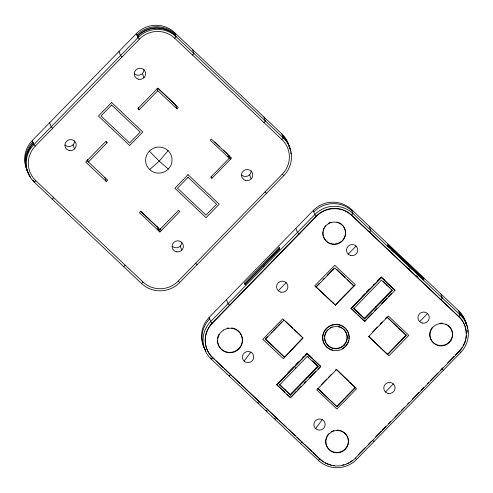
<?xml version="1.0" encoding="UTF-8"?>
<svg xmlns="http://www.w3.org/2000/svg" width="493" height="493" viewBox="0 0 493 493"><rect width="100%" height="100%" fill="white"/><g stroke="black" fill="none" stroke-linecap="round" stroke-linejoin="round"><path stroke-width="0.74" d="M244.109 361.116L250.826 352.138L252.015 352.994A5.688 5.577 -20.7 0 1 250.08 362.256A5.688 5.577 -20.7 0 1 242.402 356.722A5.688 5.577 -20.7 0 1 250.826 352.138M315.563 428.614L322.28 419.635L323.47 420.492A5.688 5.577 -20.7 0 1 321.535 429.754A5.688 5.577 -20.7 0 1 313.862 424.22A5.688 5.577 -20.7 0 1 322.28 419.635M168.058 150.624L159.233 161.131L149.619 169.574M284.023 320.105L265.413 339.233L284.578 357.339L303.016 338.044L282.723 318.872L262.837 339.301L283.309 358.639L302.881 337.699M372.708 331.838L377.459 326.884M380.103 324.135L382.211 321.935M385.378 318.632L386.962 316.987M368.616 336.583L388.361 316.031L408.826 335.363L388.946 355.786L368.487 336.238L387.646 354.559L406.257 335.431L398.461 327.845M28.465 172.796A27.072 26.56 -20.7 0 1 32.279 140.554L136.37 33.61A27.072 26.56 -20.7 0 1 174.565 32.581L281.749 133.831A27.072 26.56 -20.7 0 1 289.416 147.592M281.749 133.831L283.296 137.917A27.072 26.56 -20.7 0 1 283.851 175.557L179.76 282.501A27.072 26.56 -20.7 0 1 141.565 283.53L34.387 182.281L35.853 180.771A24.958 24.484 -20.7 0 1 35.336 146.07L139.433 39.126A24.958 24.484 -20.7 0 1 174.645 38.177L176.112 36.667L174.565 32.581M52.246 199.154L53.719 197.644M106.58 141.442L107.098 142.804L88.413 162L87.384 159.276M157.809 90.7L176.975 108.805L178.238 107.505L157.772 88.173L137.892 108.596L139.192 109.828L157.809 90.7L157.039 88.66M192.504 55.056L193.977 53.546L192.43 49.454M107.098 142.804L105.724 141.509L85.714 162.068L106.315 181.535L107.653 180.167L86.953 160.613M227.828 156.299L228.888 155.215L230.428 159.301M123.706 266.658L125.173 265.148M229.263 158.204L210.782 177.19L211.947 178.287L231.562 158.142L211.368 139.063L210.234 140.228L229.263 158.204L227.723 154.112L223.243 149.884M263.958 122.554L265.431 121.044L263.884 116.958M159.911 232.03L179.791 211.602L178.484 210.369L159.868 229.498L140.702 211.392L139.433 212.693L159.911 232.03L158.364 227.945L140.628 211.189M141.565 283.53L143.038 282.021A24.958 24.484 -20.7 0 0 178.25 281.072L282.341 174.128A24.958 24.484 -20.7 0 0 281.823 139.427L283.296 137.917L176.112 36.667A27.072 26.56 -20.7 0 0 137.917 37.696L33.826 144.64A27.072 26.56 -20.7 0 0 34.387 182.281L33.931 181.085A27.072 26.56 -20.7 0 1 32.951 180.105M205.328 349.685A27.072 26.56 -20.7 0 1 209.149 317.443L313.24 210.499A27.072 26.56 -20.7 0 1 351.435 209.47L458.613 310.719A27.072 26.56 -20.7 0 1 466.409 325.164M279.081 247.578L279.636 249.039L244.935 284.689L244.386 283.228L279.081 247.578L279.839 248.293L245.144 283.943L245.508 284.917M263.133 266.202L264.735 264.556M212.847 358.004A24.958 24.484 -20.7 0 1 212.335 323.303L316.426 216.359A24.958 24.484 -20.7 0 1 351.638 215.41L458.823 316.66A24.958 24.484 -20.7 0 1 459.334 351.361L355.243 458.305A24.958 24.484 -20.7 0 1 320.031 459.254L212.717 357.659A24.958 24.484 -20.7 0 1 212.206 322.958L316.296 216.014A24.958 24.484 -20.7 0 1 351.509 215.065L352.976 213.555L351.435 209.47M278.292 290.765L286.193 282.649M229.116 376.042L230.582 374.532L230.712 374.877M267.409 336.701L265.277 338.888L284.449 356.994M271.132 332.874L272.191 331.783M273.258 330.692L276.98 326.865M278.046 325.774L281.768 321.947M347.312 279.531L354.042 286.106L334.802 267.933L316.124 287.129L314.75 285.829L334.765 265.271L355.373 284.738L335.425 305.229L316.124 287.129L315.995 286.784L319.199 283.493M322.933 279.654L324 278.557M327.204 275.267L333.607 268.685M348.2 254.172L356.106 246.05M335.425 305.229L335.295 304.884L353.912 285.761M287.832 372.8L293.68 366.792M295.806 364.61L298.462 361.88M302.714 357.511L303.774 356.421M305.37 354.781L306.966 353.142L307.225 353.832L320.789 366.644L290.494 397.771L276.93 384.959L276.801 384.614L307.096 353.487L320.66 366.299L317.997 369.029M362.041 296.552L364.703 293.822M366.293 292.183L369.485 288.91M373.207 285.09L374.267 283.993M377.459 280.72L380.645 277.442M351.01 308.365L381.305 277.239L394.868 290.05L394.998 290.395L364.703 321.522L351.01 308.365L356.439 313.493M276.93 384.959L307.225 353.832M351.139 308.71L381.44 277.584L381.175 276.893L384.978 280.48M279.562 384.885L307.262 356.427L318.158 366.712L290.457 395.176L279.562 384.885L279.303 384.195L290.192 394.486L290.457 395.176M290.192 394.486L317.893 366.028L312.451 360.882L312.71 361.572M364.666 318.971L353.734 308.643L381.477 280.135L392.41 290.463L364.666 318.971L364.407 318.281L392.151 289.779M290.494 397.771L290.365 397.426L296.207 391.417M297.273 390.327L300.995 386.506M304.181 383.227L305.777 381.588M309.499 377.767L315.871 371.211M364.703 321.522L364.573 321.177L366.7 318.996M367.766 317.899L372.018 313.536M374.674 310.8L376.8 308.618M381.582 303.706L386.9 298.24M388.49 296.607L391.682 293.329M422.692 279.155L423.432 278.403L387.701 244.651L388.256 246.112L423.98 279.864L423.432 278.403M321.43 384.583L326.748 379.117M328.344 377.478L331.536 374.199M335.258 370.379L336.318 369.282L348.545 381.003M300.57 443.546L302.036 442.036L302.166 442.375M355.219 387.399L355.348 387.745L336.867 406.731L336.737 406.386L355.219 387.399L349.66 382.069M387.516 354.214L406.127 335.092M419.654 321.67L427.56 313.548M210.745 357.844L211.25 359.169L318.435 460.419L319.902 458.909A24.958 24.484 -20.7 0 0 323.272 461.571M385.477 392.015L393.377 383.899M358.793 454.176L365.627 447.157M368.259 444.458L371.414 441.217M375.666 436.847L381.003 431.363M382.069 430.266L385.809 426.427M388.478 423.684L390.61 421.49M394.881 417.103L399.687 412.166M401.29 410.521L404.488 407.23M407.693 403.94L409.295 402.294M412.499 399.003L418.902 392.422M421.04 390.228L423.709 387.486M427.443 383.646L428.509 382.55M430.648 380.356L437.587 373.226M440.255 370.483L442.911 367.76M447.638 362.897L453.948 356.414M455.526 354.794L459.205 351.016L460.721 352.446L356.63 459.39A27.072 26.56 -20.7 0 1 318.435 460.419M168.335 169.068L159.233 161.131L149.348 151.129A13.268 13.015 -20.7 0 1 171.57 156.38A13.268 13.015 -20.7 0 1 155.603 172.79A13.268 13.015 -20.7 0 1 149.348 151.129M315.995 286.784L335.295 304.884M174.645 38.177L281.823 139.427M387.523 245.933L388.644 246.987M391.436 249.624L394.221 252.262M399.805 257.537L403.157 260.698M408.179 265.444L412.086 269.141M416.554 273.356L421.022 277.577M408.555 268.186L409.671 269.246M416.369 275.569L418.046 277.152M138.428 36.476L136.912 35.046A27.072 26.56 -20.7 0 1 175.107 34.017L174.343 34.8A25.932 25.439 -20.7 0 0 172.673 33.351M139.433 39.126L137.917 37.696L136.37 33.61M282.341 174.128L283.851 175.557M389.316 284.584L391.485 286.63M381.44 277.584L394.998 290.395M383.4 281.515L389.963 287.709M157.908 88.167L175.434 104.719L176.975 108.805M214.849 141.953L219.884 146.711M122.079 56.954L120.569 55.524L119.023 51.432M264.994 191.95L266.503 193.379M336.873 269.665L345.118 277.454M387.51 317.504L397.37 326.81M443.373 370.268L441.857 368.838L441.987 369.183M387.091 317.326L406.257 335.431M353.469 307.952L364.407 318.281M358.066 315.027L364.573 321.177M285.57 321.344L292.83 328.202M294.506 329.786L301.211 336.115M244.386 283.228L245.52 284.301M308.051 354.165L312.389 358.269M307.546 356.248L308.636 357.277M52.689 128.248L51.173 126.818L49.627 122.732M195.598 263.25L197.114 264.673M336.737 406.386L317.708 388.41L336.867 406.731M373.977 441.568L372.461 440.138L372.591 440.477M35.336 146.07L33.826 144.64L32.279 140.554M178.25 281.072L179.76 282.501M355.114 457.96L356.63 459.39M276.801 384.614L284.936 392.299M287.105 394.351L290.365 397.426M35.853 180.771L143.038 282.021M214.455 359.298L212.717 357.659L211.25 359.169A27.072 26.56 -20.7 0 1 210.69 321.528L209.149 317.443M216.125 360.876L223.354 367.704M224.469 368.758L231.698 375.586M232.813 376.646L240.073 383.499M241.188 384.552L278.034 419.358M279.149 420.412L286.408 427.271M288.085 428.848L295.338 435.707M297.014 437.285L303.713 443.614M304.828 444.668L312.087 451.526M313.203 452.58L320.031 459.254M257.691 402.27L258.807 403.323M266.066 410.182L267.181 411.236M274.441 418.089L275.556 419.149M458.613 310.719L460.16 314.805A27.072 26.56 -20.7 0 1 460.721 352.446M458.823 316.66L351.509 215.065L351.638 215.41M440.754 293.846L442.295 297.932L440.958 299.787M459.205 351.016L459.334 351.361M369.294 226.342L370.841 230.434L369.503 232.289M386.685 284.615L386.943 285.299M375.869 306.504L376.128 307.194M358.941 313.117L359.2 313.807M316.426 216.359L314.78 214.584L313.24 210.499M343.701 329.25L343.831 329.595M343.935 344.983L344.065 345.328M299.078 234.187L297.433 232.413L295.886 228.327M327.734 329.681L327.863 330.027A11.321 11.105 -20.7 0 0 333.2 348.502A11.321 11.105 -20.7 0 0 346.825 334.5A11.321 11.105 -20.7 0 0 327.863 330.027M327.968 345.414L328.098 345.759M249.655 174.83L251.196 178.922M320.53 365.954L320.789 366.644M317.893 366.028L318.158 366.712M306.455 377.78L306.714 378.47M295.56 367.488L295.825 368.179M211.177 176.248L211.947 178.287M284.751 389.341L285.009 390.031M138.071 36.765L137.732 35.749A25.932 25.439 -20.7 0 1 155.911 27.818L155.961 27.811A25.932 25.439 -20.7 0 1 171.484 32.464M142.471 73.58L144.011 77.672M229.683 305.481L228.037 303.706L226.497 299.621M138.163 107.098L139.192 109.828M212.335 323.303L210.69 321.528L314.78 214.584A27.072 26.56 -20.7 0 1 352.976 213.555L460.16 314.805L458.693 316.315A24.958 24.484 -20.7 0 1 466.242 333.471M180.259 246.13L181.8 250.216M160.404 228.684L161.174 230.73M157.057 226.712L158.604 230.798M104.775 177.449L106.315 181.535M73.075 144.88L74.622 148.966M30.313 176.851A27.072 26.56 -20.7 0 1 33.376 143.451M29.007 174.232A27.072 26.56 -20.7 0 1 32.821 141.99M30.055 148.405A25.445 24.964 -20.7 0 1 30.806 147.154M27.115 154.346A25.932 25.439 -20.7 0 1 33.641 142.767M137.467 36.507A27.072 26.56 -20.7 0 1 175.662 35.471M282.846 136.721A27.072 26.56 -20.7 0 1 290.636 151.172M290.845 152.553A27.072 26.56 -20.7 0 1 290.975 153.945M282.292 135.261A27.072 26.56 -20.7 0 1 289.958 149.028M144.073 69.587A5.688 5.577 -20.7 0 1 134.447 73.802M74.677 140.881A5.688 5.577 -20.7 0 1 65.058 145.096M181.862 242.131A5.688 5.577 -20.7 0 1 172.236 246.346M251.257 170.837A5.688 5.577 -20.7 0 1 241.632 175.046M205.871 351.121A27.072 26.56 -20.7 0 1 209.685 318.879M313.776 211.935A27.072 26.56 -20.7 0 1 351.977 210.905M466.181 335.604A24.958 24.484 -20.7 0 1 465.799 338.451M465.484 339.843A24.958 24.484 -20.7 0 1 463.087 345.827M461.947 347.657A24.958 24.484 -20.7 0 1 459.698 350.492M459.71 313.61A27.072 26.56 -20.7 0 1 467.617 328.751M467.783 330.137A27.072 26.56 -20.7 0 1 467.9 332.22M459.156 312.149A27.072 26.56 -20.7 0 1 466.674 325.232M352.409 460.363A24.958 24.484 -20.7 0 1 350.018 461.996M348.754 462.705A24.958 24.484 -20.7 0 1 346.782 463.642M344.046 464.609A24.958 24.484 -20.7 0 1 342.647 464.973M334.722 465.534A24.958 24.484 -20.7 0 1 333.28 465.361M331.16 464.961A24.958 24.484 -20.7 0 1 325.115 462.668M344.213 329.768A11.321 11.105 -20.7 0 1 340.306 347.497A11.321 11.105 -20.7 0 1 324.579 338.358M324.56 336.91A11.321 11.105 -20.7 0 1 324.887 334.747M325.09 334.044A11.321 11.105 -20.7 0 1 327.241 330.224M330.045 327.851A11.321 11.105 -20.7 0 1 332.054 326.896M338.599 326.508A11.321 11.105 -20.7 0 1 340.681 327.223M341.335 327.543A11.321 11.105 -20.7 0 1 343.159 328.769M328.794 348.465A13.268 13.015 -20.7 0 1 323.759 332.146A13.268 13.015 -20.7 0 1 339.517 324.758A13.268 13.015 -20.7 0 1 348.933 339.024M348.668 340.361A13.268 13.015 -20.7 0 1 347.392 343.541M347.041 344.132A13.268 13.015 -20.7 0 1 342.617 348.446M332.596 350.018A13.268 13.015 -20.7 0 1 329.386 348.804M336.935 222.016A11.37 11.154 -20.7 0 1 345.266 235.013A11.37 11.154 -20.7 0 1 332.35 243.949A11.37 11.154 -20.7 0 1 322.89 231.735M323.161 230.293A11.37 11.154 -20.7 0 1 323.913 228.222M324.634 226.94A11.37 11.154 -20.7 0 1 325.522 225.751M328.344 223.366A11.37 11.154 -20.7 0 1 331.062 222.177M451.545 329.823A11.382 11.166 -20.7 0 1 442.289 345.488A11.382 11.166 -20.7 0 1 429.988 332.3M430.142 331.647A11.382 11.166 -20.7 0 1 430.845 329.731M431.153 329.127A11.382 11.166 -20.7 0 1 432.306 327.426M439.941 323.254A11.382 11.166 -20.7 0 1 442.677 323.266M445.949 324.184A11.382 11.166 -20.7 0 1 447.157 324.819M448.266 325.59A11.382 11.166 -20.7 0 1 451.261 329.213M340.509 430.635A11.37 11.154 -20.7 0 1 346.93 446.64L345.162 449.006A11.37 11.154 -20.7 0 1 326.779 436.644M327.118 435.991A11.37 11.154 -20.7 0 1 328.886 433.63M331.21 431.788A11.37 11.154 -20.7 0 1 333.927 430.599M336.861 430.136A11.37 11.154 -20.7 0 1 339.079 430.297M322.564 338.703A13.268 13.015 -20.7 0 1 322.471 337.348M240.602 333.706A12.479 12.245 -20.7 0 1 233.312 351.897A12.479 12.245 -20.7 0 1 217.462 340.466M217.586 338.543A12.479 12.245 -20.7 0 1 219.04 334.291M227.144 328.202A12.479 12.245 -20.7 0 1 228.432 327.968M231.679 327.962A12.479 12.245 -20.7 0 1 235.981 329.342M236.535 329.657A12.479 12.245 -20.7 0 1 240.257 333.169M347.06 446.985L345.291 449.345A11.37 11.154 -20.7 0 1 329.25 449.782A11.37 11.154 -20.7 0 1 329.016 433.976L331.339 432.133A11.37 11.154 -20.7 0 1 347.06 446.985M451.15 340.041L449.382 342.401A11.37 11.154 -20.7 0 1 433.341 342.838A11.37 11.154 -20.7 0 1 433.107 327.032L435.43 325.189A11.37 11.154 -20.7 0 1 451.15 340.041M111.621 102.507L98.446 116.04L129.641 145.509L142.816 131.976L111.621 102.507M111.658 105.058L101.034 115.966L129.604 142.958L140.228 132.044L111.658 105.058M188.036 174.695L174.867 188.227L206.062 217.69L219.231 204.157L188.036 174.695M188.073 177.283L177.498 188.153L206.019 215.102L216.6 204.231L188.073 177.283M336.454 369.627L316.703 389.92L336.898 408.993L356.513 388.841L336.454 369.627M328.474 223.711L326.15 225.547A11.37 11.154 -20.7 0 0 330.563 243.844A11.37 11.154 -20.7 0 0 345.575 231.956A11.37 11.154 -20.7 0 0 328.474 223.711M223.662 330.02L221.111 332.042A12.479 12.245 -20.7 0 0 225.954 352.119A12.479 12.245 -20.7 0 0 242.427 339.073A12.479 12.245 -20.7 0 0 223.662 330.02M69.162 150.562A5.688 5.577 -20.7 0 0 76.008 143.531A5.688 5.577 -20.7 0 0 66.481 141.281A5.688 5.577 -20.7 0 0 69.162 150.562M138.558 79.262A5.688 5.577 -20.7 0 0 145.404 72.231A5.688 5.577 -20.7 0 0 135.877 69.981A5.688 5.577 -20.7 0 0 138.558 79.262M176.346 251.812A5.688 5.577 -20.7 0 0 183.193 244.781A5.688 5.577 -20.7 0 0 173.665 242.525A5.688 5.577 -20.7 0 0 176.346 251.812M245.742 180.512A5.688 5.577 -20.7 0 0 252.582 173.481A5.688 5.577 -20.7 0 0 243.061 171.231A5.688 5.577 -20.7 0 0 245.742 180.512M422.218 323.051A5.688 5.577 -20.7 0 0 429.064 316.013A5.688 5.577 -20.7 0 0 419.537 313.764A5.688 5.577 -20.7 0 0 422.218 323.051M388.04 393.396A5.688 5.577 -20.7 0 0 394.881 386.364A5.688 5.577 -20.7 0 0 385.36 384.115A5.688 5.577 -20.7 0 0 388.04 393.396M280.856 292.146A5.688 5.577 -20.7 0 0 287.702 285.114A5.688 5.577 -20.7 0 0 278.175 282.865A5.688 5.577 -20.7 0 0 280.856 292.146M350.763 255.547A5.688 5.577 -20.7 0 0 357.61 248.515A5.688 5.577 -20.7 0 0 348.083 246.266A5.688 5.577 -20.7 0 0 350.763 255.547M332.726 350.363A13.268 13.015 -20.7 0 0 348.699 333.958A13.268 13.015 -20.7 0 0 326.471 328.708A13.268 13.015 -20.7 0 0 332.726 350.363"/></g></svg>
